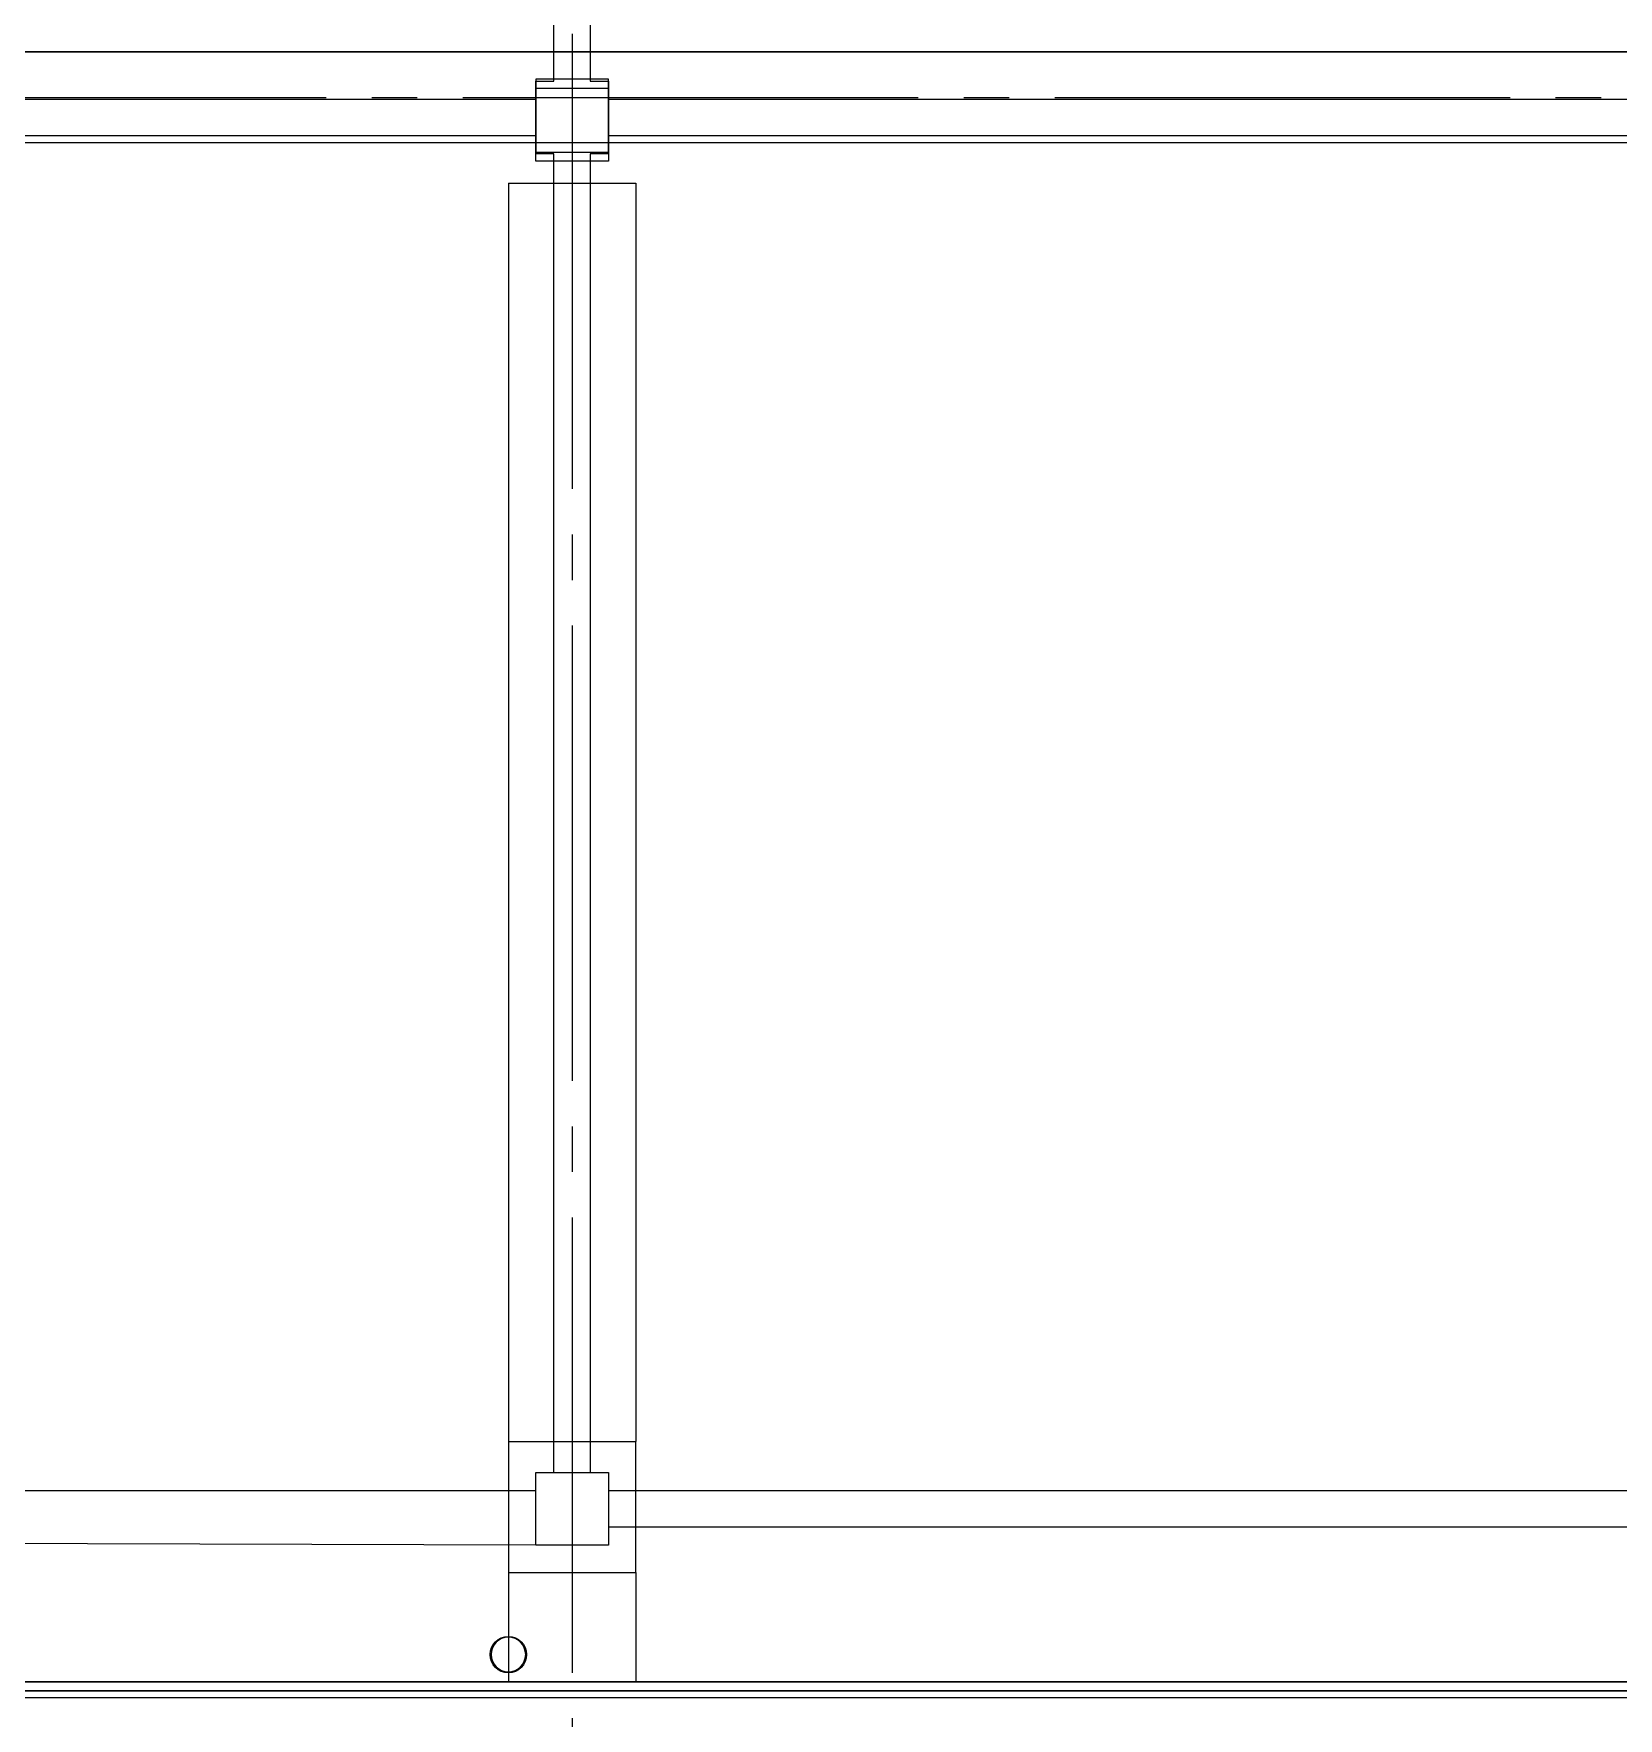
# Model space of a CAD drawing. Header units: millimetres. Extents: x -960 to 41501, y -1010 to 11880.
# Drawn here: x 10744 to 11614, y 9035 to 9960 of the extents above; entities that cross this region are included whole.
import ezdxf
from ezdxf.enums import TextEntityAlignment as Align

# ---------------------------------------------------------------- set-up
doc = ezdxf.new("R2010")
doc.units = ezdxf.units.MM
doc.header["$LTSCALE"] = 100
doc.linetypes.add('X-S-FAB-L10$0$COL-CEN-LIN', pattern=[3.25, 2.5, -0.25, 0.25, -0.25])
for name, color, linetype in [('X-S-FAB-L10$0$0-DIM-TXT', 8, 'Continuous'), ('X-S-FAB-L10$0$A-OBJE-MEP', 8, 'Continuous'), ('X-S-FAB-L10$0$A-WALL-EX', 8, 'Continuous'), ('X-S-FAB-L10$0$ASP_5', 8, 'Continuous'), ('X-S-FAB-L10$0$BLOCK', 8, 'Continuous'), ('X-S-FAB-L10$0$CCL', 8, 'X-S-FAB-L10$0$COL-CEN-LIN'), ('X-S-FAB-L10$0$COL-S', 8, 'Continuous'), ('X-S-FAB-L10$0$S-BEAM-SHOW', 8, 'Continuous'), ('X-S-FAB-L10$0$S-COL', 8, 'Continuous'), ('X-S-FAB-L10$0$S-FNDN', 8, 'Continuous'), ('X-S-FAB-L10$0$S-SLAB-SHOW', 8, 'Continuous'), ('X-S-FAB-L10$0$Steel Frame-188K', 8, 'Continuous')]:
    doc.layers.add(name, color=color, linetype=linetype)
doc.styles.add('X-S-FAB-L10$0$CHINA', font='simplex.shx', dxfattribs={"width": 0.75, "bigfont": 'chineset.shx'})
doc.styles.add('X-S-FAB-L10$0$Standard', font='', dxfattribs={"width": 0.8})
doc.styles.add('X-S-FAB-L10$0$TG_NOTE_TEXT', font='simplex.shx', dxfattribs={"width": 0.75, "bigfont": 'chineset.shx'})
doc.styles.get('X-S-FAB-L10$0$Standard').set_extended_font_data('Microsoft JhengHei')

# ---------------------------------------------------------------- blocks, each defined once
blk = doc.blocks.new('X-S-FAB-L10$0$FAB2-L05')
at = {"layer": 'X-S-FAB-L10$0$CCL'}
for p, q in [((-15120, 11005), (-15120, 0)), ((-26880, 10645), (1210, 10645))]:
    blk.add_line(p, q, dxfattribs=at)
at = {"layer": 'X-S-FAB-L10$0$COL-S'}
for points in [[(-15140, 10650), (-15100, 10650), (-15100, 10610), (-15140, 10610)], [(-15140, 9890), (-15100, 9890), (-15100, 9850), (-15140, 9850)]]:
    blk.add_lwpolyline(points, close=True, dxfattribs=at)
blk = doc.blocks.new('X-S-FAB-L10')
at = {"layer": 'X-S-FAB-L10$0$A-OBJE-MEP', "lineweight": 0, "flags": 128}
blk.add_lwpolyline([(11014.5, 9070, 1), (10995.5, 9070, 1)], format="xyb", close=True, dxfattribs=at)
at = {"layer": 'X-S-FAB-L10$0$A-OBJE-MEP', "lineweight": 0}
blk.add_circle((11005, 9070), 10, dxfattribs=at)
at = {"layer": 'X-S-FAB-L10$0$A-WALL-EX', "lineweight": 0}
blk.add_line((7705, 9046.5), (12670, 9046.5), dxfattribs=at)
at = {"layer": 'X-S-FAB-L10$0$A-WALL-EX', "lineweight": 0, "flags": 128}
for points in [[(12670, 9050), (7705, 9050)], [(7705, 9050), (12670, 9050)], [(7705, 9050), (12670, 9050)], [(7705, 9050), (12670, 9050)], [(7705, 9050), (12670, 9050)], [(7705, 9050), (12670, 9050)], [(7705, 9050), (12670, 9050)], [(7705, 9050), (12670, 9050)]]:
    blk.add_lwpolyline(points, dxfattribs=at)
at = {"layer": 'X-S-FAB-L10$0$ASP_5'}
for p, q in [((7740, 9950), (12720, 9950)), ((12670, 9900), (7790, 9900))]:
    blk.add_line(p, q, dxfattribs=at)
at = {"layer": 'X-S-FAB-L10$0$COL-S'}
for p, q in [((11020, 9930), (11060, 9930)), ((11020, 9890), (11020, 9930)), ((11060, 9930), (11060, 9890)), ((11060, 9890), (11020, 9890)), ((11020, 9170), (11060, 9170)), ((11020, 9130), (11020, 9170)), ((11060, 9170), (11060, 9130)), ((11060, 9130), (11020, 9130))]:
    blk.add_line(p, q, dxfattribs=at)
at = {"layer": 'X-S-FAB-L10$0$S-BEAM-SHOW', "lineweight": 0, "flags": 128}
for points in [[(11005, 9878), (11075, 9878)], [(11005, 9878), (11005, 9187)], [(11075, 9878), (11075, 9187)], [(11005, 9187), (11075, 9187)], [(11005, 9187), (11005, 9115)], [(11075, 9115), (11075, 9187)], [(11005, 9115), (11075, 9115)], [(11005, 9115), (11005, 9055)], [(11075, 9115), (11075, 9055)], [(11005, 9055), (11075, 9055)]]:
    blk.add_lwpolyline(points, dxfattribs=at)
at = {"layer": 'X-S-FAB-L10$0$S-COL', "lineweight": 0, "flags": 128}
blk.add_lwpolyline([(11020, 9895), (11060, 9895), (11060, 9935), (11020, 9935)], close=True, dxfattribs=at)
at = {"layer": 'X-S-FAB-L10$0$S-FNDN', "lineweight": 0, "flags": 128}
blk.add_lwpolyline([(11935, 9055), (4350, 9055), (4350, 7470), (9330, 7470), (9330, -55), (11935, -55), (11935, 4530), (11070, 4530), (11070, 5003), (11935, 5003)], close=True, dxfattribs=at)
at = {"layer": 'X-S-FAB-L10$0$S-SLAB-SHOW', "lineweight": 0, "flags": 128}
blk.add_lwpolyline([(8063, 9055), (11917, 9055), (11917, 9950), (8063, 9950)], close=True, dxfattribs=at)
at = {"layer": 'X-S-FAB-L10$0$Steel Frame-188K'}
blk.add_lwpolyline([(14507.25, 9140), (12765, 9140), (12765, 9105), (12675, 9105), (12675, 9140), (11900, 9140), (11900, 9130), (11860, 9130), (11860, 9140), (11060, 9140), (11060, 9130), (11020, 9130), (10220, 9132.41), (10220, 9130), (10180, 9130), (9380, 9133.23)], dxfattribs=at)
for points in [[(11030, 10281.56), (10210, 10281.56), (10210, 9934), (10220, 9934), (10220, 9924), (11020, 9924), (11020, 9934), (11030, 9934)], [(11870, 10281.56), (11050, 10281.56), (11050, 9934), (11060, 9934), (11060, 9924), (11860, 9924), (11860, 9934), (11870, 9934)], [(11030, 9894), (11020, 9894), (11020, 9904), (10220, 9904), (10220, 9894), (10210, 9894), (10210, 9170), (10220, 9170), (10220, 9160), (11020, 9160), (11020, 9170), (11030, 9170)], [(11870, 9894), (11860, 9894), (11860, 9904), (11060, 9904), (11060, 9894), (11050, 9894), (11050, 9170), (11060, 9170), (11060, 9160), (11860, 9160), (11860, 9170), (11870, 9170)]]:
    blk.add_lwpolyline(points, close=True, dxfattribs=at)
at = {"layer": 'X-S-FAB-L10$0$BLOCK'}
blk.add_blockref('X-S-FAB-L10$0$FAB2-L05', (26160, -720), dxfattribs=at)
at = {"style": 'X-S-FAB-L10$0$TG_NOTE_TEXT', "width": 0.5, "flags": 1}
for p in [(7463.3, 9020), (18268.25, 8649), (11197.77, 4800.17), (16485.8, 4800.17), (25420.27, 2635), (13360, 320, 0), (7463.3, -33.33)]:
    blk.add_attdef('WH', text='', height=20, dxfattribs=at).set_placement(p, align=Align.BOTTOM_LEFT)
at = {"width": 0.5}
for style, p in [('X-S-FAB-L10$0$TG_NOTE_TEXT', (7585, 9020)), ('X-S-FAB-L10$0$TG_NOTE_TEXT', (18389.95, 8649)), ('X-S-FAB-L10$0$TG_NOTE_TEXT', (11117.5, 4813.5)), ('X-S-FAB-L10$0$TG_NOTE_TEXT', (16607.5, 4813.5)), ('X-S-FAB-L10$0$TG_NOTE_TEXT', (25350, 2635)), ('X-S-FAB-L10$0$Standard', (13129.37, 325, 0)), ('X-S-FAB-L10$0$TG_NOTE_TEXT', (7585, -20))]:
    blk.add_attdef('DESC', text='', height=10, dxfattribs=dict(at, style=style)).set_placement(p, align=Align.BOTTOM_LEFT)
for tag, style, p in [('TYPE', 'X-S-FAB-L10$0$TG_NOTE_TEXT', (7619.29, 9020)), ('NO', 'X-S-FAB-L10$0$TG_NOTE_TEXT', (7650.1, 9020)), ('TYPE', 'X-S-FAB-L10$0$TG_NOTE_TEXT', (18424.24, 8649)), ('NO', 'X-S-FAB-L10$0$TG_NOTE_TEXT', (18455.05, 8649)), ('NO', 'X-S-FAB-L10$0$TG_NOTE_TEXT', (11088.6, 4813.5)), ('TYPE', 'X-S-FAB-L10$0$TG_NOTE_TEXT', (11151.79, 4813.5)), ('TYPE', 'X-S-FAB-L10$0$TG_NOTE_TEXT', (16641.79, 4813.5)), ('NO', 'X-S-FAB-L10$0$TG_NOTE_TEXT', (16672.6, 4813.5)), ('NO', 'X-S-FAB-L10$0$TG_NOTE_TEXT', (25313, 2635)), ('TYPE', 'X-S-FAB-L10$0$TG_NOTE_TEXT', (25350, 2635)), ('NO', 'X-S-FAB-L10$0$Standard', (13100, 320, 0)), ('TYPE', 'X-S-FAB-L10$0$Standard', (13129.37, 320, 0)), ('TYPE', 'X-S-FAB-L10$0$TG_NOTE_TEXT', (7619.29, -20)), ('NO', 'X-S-FAB-L10$0$TG_NOTE_TEXT', (7650.1, -20))]:
    blk.add_attdef(tag, text='', height=10, dxfattribs=dict(at, style=style)).set_placement(p, align=Align.BOTTOM_RIGHT)
at = {"style": 'X-S-FAB-L10$0$TG_NOTE_TEXT', "width": 0.5, "flags": 1}
for rotation, p in [(180, (43, 7480)), (180, (943, 7480)), (90, (24310, 3717.77)), (270, (17080, 1711.7))]:
    blk.add_attdef('WH', text='', height=20, rotation=rotation, dxfattribs=at).set_placement(p, align=Align.BOTTOM_LEFT)
at = {"width": 0.5}
for rotation, style, p in [(180, 'X-S-FAB-L10$0$Standard', (317.62, 7480)), (180, 'X-S-FAB-L10$0$Standard', (1217.62, 7480)), (90, 'X-S-FAB-L10$0$TG_NOTE_TEXT', (24310, 3647.5)), (270, 'X-S-FAB-L10$0$TG_NOTE_TEXT', (17080, 1605))]:
    blk.add_attdef('DESC', text='', height=10, rotation=rotation, dxfattribs=dict(at, style=style)).set_placement(p, align=Align.BOTTOM_LEFT)
for tag, rotation, style, p in [('TYPE', 180, 'X-S-FAB-L10$0$Standard', (317.62, 7480)), ('NO', 180, 'X-S-FAB-L10$0$Standard', (347, 7480)), ('TYPE', 180, 'X-S-FAB-L10$0$Standard', (1217.62, 7480)), ('NO', 180, 'X-S-FAB-L10$0$Standard', (1247, 7480)), ('TYPE', 90, 'X-S-FAB-L10$0$TG_NOTE_TEXT', (24310, 3647.5)), ('NO', 90, 'X-S-FAB-L10$0$TG_NOTE_TEXT', (24310, 3610.5)), ('TYPE', 270, 'X-S-FAB-L10$0$TG_NOTE_TEXT', (17080, 1605)), ('NO', 270, 'X-S-FAB-L10$0$TG_NOTE_TEXT', (17080, 1573))]:
    blk.add_attdef(tag, text='', height=10, rotation=rotation, dxfattribs=dict(at, style=style)).set_placement(p, align=Align.BOTTOM_RIGHT)
at = {"layer": 'X-S-FAB-L10$0$0-DIM-TXT', "style": 'X-S-FAB-L10$0$CHINA', "width": 0.75}
for p in [(667.41, 7855.1, -2689.4), (22627.35, 6728.81), (25644.72, 6728.81), (24778.79, 5569.05), (1118.25, 4980), (417.8, 4594.62), (23874.84, 4355), (22927.43, 4330.12), (23749.87, 3901.37), (417.8, 3765.24), (1118.25, 3730), (417.8, 3115.79), (536.88, 2227.83), (16908.99, 1782.65), (888.44, 880.47), (16977.43, 750), (18878.84, 750), (25641.22, 553.23), (21364.03, 526.89)]:
    blk.add_attdef('HIG', text='', height=80, dxfattribs=at).set_placement(p, align=Align.MIDDLE_LEFT)

msp = doc.modelspace()

# ---------------------------------------------------------------- block references
msp.add_blockref('X-S-FAB-L10', (0, 0))

doc.saveas('drawing.dxf')
